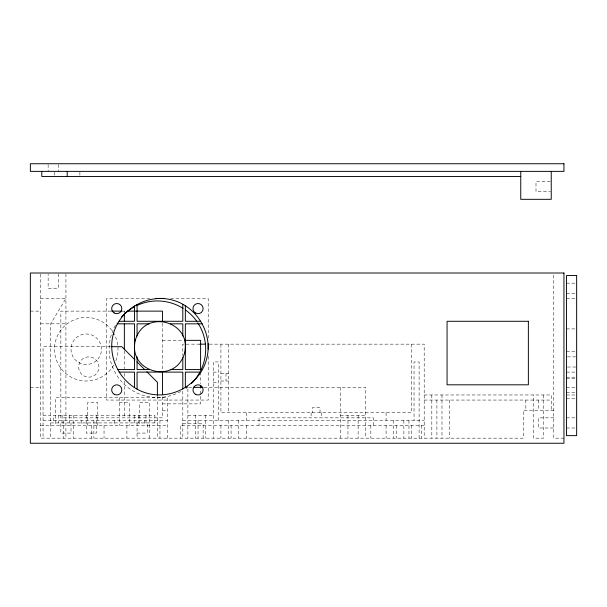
<?xml version="1.0" encoding="UTF-8"?>
<svg xmlns="http://www.w3.org/2000/svg" width="607" height="607" viewBox="0 0 607 607"><rect width="100%" height="100%" fill="white"/><g stroke="black" fill="none" stroke-linecap="round" stroke-linejoin="round"><path stroke-width="0.46" stroke-dasharray="3.04 2.28" d="M550.344 181.539L535.996 181.539L535.996 191.698L550.344 191.698M566.483 283.173L575.724 283.173M566.483 293.333L575.724 293.333M40.517 298.416L65.92 298.416L50.677 323.827L50.677 438.171M149.868 298.416L106.582 298.416L106.582 400.059L208.216 400.059L208.216 354.883M170.575 298.416L208.216 298.416L208.216 337.947M566.483 298.416L575.724 298.416M30.35 311.125L40.517 311.125M111.089 311.125L60.844 311.125L60.844 417.844L162.479 417.844L162.479 395.605M122.47 311.125L124.837 311.125M40.517 323.827L65.92 323.827M566.483 328.911L575.724 328.911M162.479 340.345L182.927 340.345M199.847 344.154L182.806 344.154L182.806 355.452M209.309 344.154L424.194 344.154L424.194 438.171M110.588 346.696L43.051 346.696L43.051 438.171M566.483 351.779L575.724 351.779M567.408 356.863L575.724 356.863M567.408 367.023L575.724 367.023M213.3 372.106L218.376 372.106M566.483 372.106L575.724 372.106M220.918 373.373L228.543 373.373M566.483 377.19L575.724 377.19M566.483 378.457L575.724 378.457M220.918 380.999L228.543 380.999M213.3 382.266L218.376 382.266M30.35 387.349L40.517 387.349M191.675 387.349L187.889 387.349L187.889 438.171M203.884 387.349L365.755 387.349L365.755 438.171M566.483 387.349L575.724 387.349M566.483 392.433L575.724 392.433M424.194 394.975L551.239 394.975L551.239 410.218M566.483 394.975L575.724 394.975M566.483 398.784L575.724 398.784M424.194 400.059L551.239 400.059M119.283 402.593L129.443 402.593L129.443 425.461M162.479 403.867L200.591 403.867L200.591 388.928M162.479 410.218L167.562 410.218M553.781 410.218L523.287 410.218L523.287 438.171L40.517 438.171L40.517 273.006M43.051 415.302L50.677 415.302M187.889 415.302L213.3 415.302M340.345 415.302L365.755 415.302M553.781 417.844L538.538 417.844L538.538 428.003L553.781 428.003M566.483 417.844L575.724 417.844M43.051 420.385L167.562 420.385M182.806 420.385L424.194 420.385M50.677 422.927L157.395 422.927M182.806 423.792L203.133 423.792L203.133 438.171M40.517 425.461L167.562 425.461M424.194 425.461L180.264 425.461L180.264 438.171M566.483 428.003L575.724 428.003M137.068 433.087L147.235 433.087L147.235 422.927M563.949 438.171L553.781 438.171L553.781 273.954M543.622 394.975L543.622 438.171L533.454 438.171L533.454 394.975M538.538 400.059L538.538 410.218M525.829 400.059L525.829 410.218M449.605 400.059L449.605 438.171M441.979 394.975L441.979 438.171M436.896 400.059L436.896 438.171M431.82 394.975L431.82 438.171M421.653 425.461L421.653 438.171M419.111 438.171L419.111 361.939L414.027 361.939L414.027 420.385M411.493 344.154L411.493 412.76L220.918 412.76L220.918 344.154M411.493 425.461L411.493 438.171M408.951 420.385L408.951 438.171M403.867 420.385L403.867 438.171M396.242 425.461L396.242 438.171M393.7 420.385L393.7 438.171M386.082 412.76L386.082 420.385M386.082 425.461L386.082 438.171M373.373 425.461L373.373 417.844L259.037 417.844L259.037 425.461M370.831 425.461L370.831 438.171M358.13 415.302L358.13 438.171M347.963 415.302L347.963 438.171M340.345 387.349L340.345 438.171M321.285 412.76L321.285 417.844M320.018 412.76L320.018 407.676L312.393 407.676L312.393 412.76M311.125 412.76L311.125 417.844M246.328 412.76L246.328 420.385M246.328 425.461L246.328 438.171M238.703 420.385L238.703 438.171M231.085 425.461L231.085 438.171M228.543 344.154L228.543 412.76M228.543 420.385L228.543 438.171M226.001 373.373L226.001 380.999M220.918 425.461L220.918 438.171M218.376 420.385L218.376 361.939L213.3 361.939L213.3 438.171M205.674 415.302L205.674 438.171M200.591 372.106L200.591 383.73M198.049 420.385L198.049 438.171M195.507 415.302L195.507 438.171M182.806 391.212L182.806 438.171M167.562 438.171L167.562 397.517L55.761 397.517L55.761 425.461M162.479 323.265L162.479 370.619M159.937 420.385L159.937 438.171M157.395 396.212L157.395 438.171M154.853 422.927L154.853 415.302L53.219 415.302L53.219 422.927M149.777 438.171L149.777 402.593L139.61 402.593L139.61 425.461M145.961 415.302L145.961 422.927M144.694 420.385L144.694 425.461M138.343 415.302L138.343 422.927M137.068 422.927L137.068 438.171M134.526 415.302L134.526 422.927M126.909 425.461L126.909 438.171M124.367 311.125L124.367 313.015M124.367 350.785L124.367 368.73M124.367 373.457L124.367 376.287M124.367 381.006L124.367 417.844M119.283 397.517L119.283 425.461M114.199 420.385L114.199 425.461M104.04 425.461L104.04 438.171M97.681 425.461L97.681 402.593L87.522 402.593L87.522 425.461M96.414 415.302L96.414 433.087L86.247 433.087L86.247 415.302M93.873 420.385L93.873 438.171M91.331 425.461L91.331 438.171M81.171 420.385L81.171 425.461M79.896 172.221L79.896 176.455M73.546 415.302L73.546 438.171M71.004 422.927L71.004 433.087L60.844 433.087L60.844 422.927M69.737 415.302L69.737 422.927M65.92 273.947L65.92 438.171M63.378 420.385L63.378 438.171M62.111 415.302L62.111 422.927M58.302 164.596L58.302 171.371M58.302 273.909L58.302 288.257L48.135 288.257L48.135 273.909M58.302 415.302L58.302 422.927M54.486 172.221L54.486 176.455M48.135 164.596L48.135 171.371M113.759 365.118A31.761 31.761 0 0 1 59.38 366.173A31.761 31.761 0 0 1 83.789 317.567A31.761 31.761 0 0 1 115.413 361.818M180.757 391.485A48.279 48.279 0 0 1 116.999 322.803M83.713 375.824A10.167 10.167 0 0 0 98.956 367.023A10.167 10.167 0 0 0 83.713 358.221A10.167 10.167 0 0 0 83.713 375.824M78.629 362.44A15.243 15.243 0 0 0 101.498 349.237A15.243 15.243 0 0 0 78.629 336.035A15.243 15.243 0 0 0 78.629 362.44"/><path stroke-width="0.91" d="M520.753 176.455L41.784 176.455L41.784 171.371M155.513 298.416L163.981 298.416M111.658 311.125L122.015 311.125M127.151 311.125L162.479 311.125L162.479 321.513M119.101 321.285L134.526 321.285L134.526 305.86M200.773 321.285L185.347 321.285L185.347 305.86M117.599 323.827L134.526 323.827L134.526 369.564L117.599 369.564M149.314 323.827L137.068 323.827L137.068 336.073M170.559 323.827L182.806 323.827L182.806 336.073M202.275 323.827L185.347 323.827L185.347 369.564L202.275 369.564M184.786 340.345L200.591 340.345L200.591 370.278M199.847 344.154L205.523 344.154M111.506 346.696L121.825 346.696L134.997 359.868M149.314 369.564L137.068 369.564L137.068 356.863M170.559 369.564L182.806 369.564L182.806 357.318M119.101 372.106L134.526 372.106L134.526 387.532M200.773 372.106L185.347 372.106L185.347 387.532M193.534 387.349L202.943 387.349M136.977 361.848L144.883 369.754M146.856 371.727L157.395 382.266L157.395 395.286M551.239 171.371L551.239 199.324L520.753 199.324L520.753 171.371M208.216 343.592L208.216 349.237M200.591 385.286L200.591 387.987M182.806 304.357L182.806 321.285L137.068 321.285L137.068 304.357M182.806 389.034L182.806 372.106L137.068 372.106L137.068 389.034M162.479 371.651L162.479 394.679M124.367 313.956L124.367 321.513M124.367 323.402L124.367 349.844M67.195 171.371L67.195 176.455M197.791 322.803A48.279 48.279 0 0 1 200.887 370.194M200.075 371.81A48.279 48.279 0 0 1 191.531 383.374M187.502 386.978A48.279 48.279 0 0 1 186.061 388.085M121.408 317.059A48.279 48.279 0 0 1 134.83 306.558M136.438 305.746A48.279 48.279 0 0 1 183.071 308.348M185.325 309.858A48.279 48.279 0 0 1 196.774 321.308M113.304 334.199C106.46 359.116 122.439 386.796 147.44 393.328C172.358 400.172 200.037 384.193 206.57 359.192C213.414 334.275 197.434 306.596 172.434 300.063C147.516 293.219 119.837 309.198 113.304 334.199M135.391 340.117C127.182 372.273 175.514 385.225 184.482 353.274C192.692 321.118 144.36 308.166 135.391 340.117M563.949 163.746L30.35 163.746L30.35 171.371L563.949 171.371L563.949 163.746M563.949 273.006L30.35 273.006L30.35 443.254L563.949 443.254L563.949 273.006M576.65 275.548L566.483 275.548L566.483 435.629L576.65 435.629L576.65 275.548M528.371 321.285L447.063 321.285L447.063 384.808L528.371 384.808L528.371 321.285M114.199 394.292A5.084 5.084 0 0 0 121.825 389.891A5.084 5.084 0 0 0 114.199 385.491A5.084 5.084 0 0 0 114.199 394.292M195.507 394.292A5.084 5.084 0 0 0 203.133 389.891A5.084 5.084 0 0 0 195.507 385.491A5.084 5.084 0 0 0 195.507 394.292M195.507 312.984A5.084 5.084 0 0 0 203.133 308.584A5.084 5.084 0 0 0 195.507 304.183A5.084 5.084 0 0 0 195.507 312.984M114.199 312.984A5.084 5.084 0 0 0 121.825 308.584A5.084 5.084 0 0 0 114.199 304.183A5.084 5.084 0 0 0 114.199 312.984"/></g></svg>
